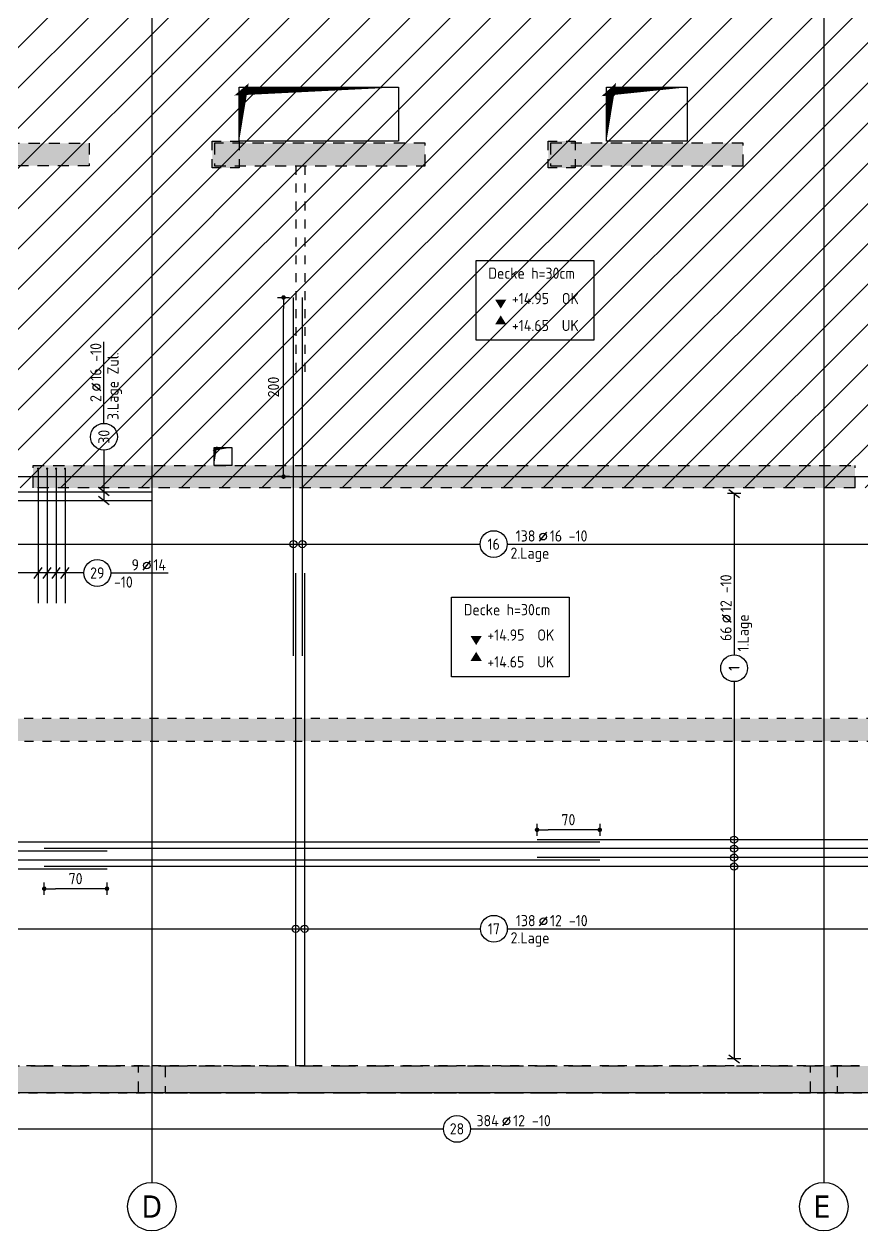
# Model space of a CAD drawing. Extents: x -10 to 81.8, y -37.7 to 49.1.
# Drawn here: x 20.63 to 29.98, y 16.6 to 30.06 of the extents above; entities that cross this region are included whole.
import ezdxf
from ezdxf.enums import TextEntityAlignment as Align

# ---------------------------------------------------------------- set-up
doc = ezdxf.new("R2010")
doc.units = 0
doc.header["$LTSCALE"] = 0.5
for name, pattern in [('AUSGEZOGEN', [1000.01, 1000, 0.01]), ('DOT', [0.175, 0.05, -0.125]), ('HIDDEN2', [0.187, 0.125, -0.062]), ('PUNKT', [0.175, 0.05, -0.125]), ('STRICHLINIE', [0.75, 0.5, -0.25]), ('VERDECKT', [0.375, 0.25, -0.125])]:
    doc.linetypes.add(name, pattern=pattern)
for name, color, linetype in [('ACHSEN', 7, 'Continuous'), ('BETON', 7, 'Continuous'), ('Brüstung DG', 7, 'Continuous'), ('DG', 7, 'Continuous'), ('grau_hell', 7, 'Continuous'), ('grau_mittel', 7, 'Continuous'), ('koten', 7, 'Continuous'), ('MASSE', 7, 'Continuous'), ('OBJEKT', 7, 'Continuous'), ('RND', 7, 'Continuous'), ('SCHATTEN', 7, 'Continuous'), ('SFP_Achsen', 7, 'Continuous'), ('TEXT', 7, 'Continuous'), ('VERDECKT', 7, 'Continuous'), ('VERDECKT2', 7, 'Continuous')]:
    doc.layers.add(name, color=color, linetype=linetype)
doc.styles.add('helv', font='tahoma.ttf')
doc.styles.add('txt', font='isocp.shx')
doc.dimstyles.new('DOT_I', dxfattribs={"dimscale": 0.5, "dimtxt": 0.25, "dimasz": 0.25, "dimexe": 0.1, "dimexo": 0.3, "dimgap": 0.1, "dimtad": 1, "dimdec": 3, "dimzin": 3, "dimtxsty": 'txt', "dimblk": 'DOT', "dimblk1": 'DOT', "dimblk2": 'DOT', "dimsah": 1, "dimcen": 0.1, "dimse1": 1, "dimse2": 1, "dimazin": 0, "dimtfac": 1, "dimtdec": 4, "dimtix": 1, "dimtmove": 2, "dimatfit": 3, "dimfxl": 0, "dimtvp": 1, "dimtolj": 1, "dimtzin": 0, "dimarcsym": 0})
pattern_1 = [(0, (-74.13047, 79.29311), (0.025, 0.05), [0, -0.05])]

# ---------------------------------------------------------------- blocks, each defined once
blk = doc.blocks.new('okrd_o')
at = {"layer": 'koten', "color": 7, "linetype": 'Continuous'}
blk.add_solid([(-0.125, 0.202), (0.125, 0.202), (0, 0)], dxfattribs=at)
at = {"layer": 'koten', "style": 'txt'}
blk.add_attdef('OKRD', (0.25, 0.1), '', height=0.25, dxfattribs=at)
blk = doc.blocks.new('okrd_u')
at = {"layer": 'koten', "color": 7, "linetype": 'Continuous'}
blk.add_solid([(-0.125, -0.202), (0.125, -0.202), (0, 0)], dxfattribs=at)
at = {"layer": 'koten', "style": 'txt'}
blk.add_attdef('OKRD', (0.25, -0.35), '', height=0.25, dxfattribs=at)
blk = doc.blocks.new('DOT')
at = {"layer": 'MASSE', "color": 7, "linetype": 'Continuous'}
for p, q in [((0, 0), (-1, 0)), ((0, 0.54), (0, -0.54))]:
    blk.add_line(p, q, dxfattribs=at)
at = {"layer": 'MASSE', "color": 7, "linetype": 'Continuous', "const_width": 0.2}
blk.add_lwpolyline([(-0.1, 0, 1), (0.1, 0, 1)], format="xyb", close=True, dxfattribs=at)
blk = doc.blocks.new('*D24')
at = {"layer": 'Defpoints', "color": 0, "linetype": 'AUSGEZOGEN', "transparency": 16777216}
for p in [(20.854, 20.414), (20.854, 20.414), (21.554, 20.414)]:
    blk.add_point(p, dxfattribs=at)
at = {"layer": 'MASSE', "color": 0, "linetype": 'AUSGEZOGEN', "lineweight": -2, "transparency": 16777216}
blk.add_line((21.429, 20.414), (20.979, 20.414), dxfattribs=at)
at = {"layer": 'MASSE', "color": 0, "linetype": 'AUSGEZOGEN', "lineweight": -2, "transparency": 16777216, "xscale": 0.125, "yscale": 0.125, "zscale": 0.125, "rotation": 180}
blk.add_blockref('DOT', (20.854, 20.414), dxfattribs=at)
at = {"layer": 'MASSE', "color": 0, "linetype": 'AUSGEZOGEN', "lineweight": -2, "transparency": 16777216, "xscale": 0.125, "yscale": 0.125, "zscale": 0.125}
blk.add_blockref('DOT', (21.554, 20.414), dxfattribs=at)
at = {"layer": 'MASSE', "color": 0, "linetype": 'AUSGEZOGEN', "transparency": 16777216, "insert": (21.204, 20.526), "char_height": 0.125, "attachment_point": 5, "style": 'txt'}
blk.add_mtext('\\A1;70', dxfattribs=at)
blk = doc.blocks.new('*D25')
at = {"layer": 'Defpoints', "color": 0, "linetype": 'AUSGEZOGEN', "transparency": 16777216}
for p in [(26.354, 21.071), (26.354, 21.071), (27.054, 21.071)]:
    blk.add_point(p, dxfattribs=at)
at = {"layer": 'MASSE', "color": 0, "linetype": 'AUSGEZOGEN', "lineweight": -2, "transparency": 16777216}
blk.add_line((26.929, 21.071), (26.479, 21.071), dxfattribs=at)
at = {"layer": 'MASSE', "color": 0, "linetype": 'AUSGEZOGEN', "lineweight": -2, "transparency": 16777216, "xscale": 0.125, "yscale": 0.125, "zscale": 0.125, "rotation": 180}
blk.add_blockref('DOT', (26.354, 21.071), dxfattribs=at)
at = {"layer": 'MASSE', "color": 0, "linetype": 'AUSGEZOGEN', "lineweight": -2, "transparency": 16777216, "xscale": 0.125, "yscale": 0.125, "zscale": 0.125}
blk.add_blockref('DOT', (27.054, 21.071), dxfattribs=at)
at = {"layer": 'MASSE', "color": 0, "linetype": 'AUSGEZOGEN', "transparency": 16777216, "insert": (26.704, 21.184), "char_height": 0.125, "attachment_point": 5, "style": 'txt'}
blk.add_mtext('\\A1;70', dxfattribs=at)
blk = doc.blocks.new('lei_gre')
at = {"layer": 'RND', "color": 7, "linetype": 'Continuous'}
for p, q in [((-0.09, -0.12), (0.09, 0.12)), ((0, 0.15), (0, -0.15))]:
    blk.add_line(p, q, dxfattribs=at)
blk = doc.blocks.new('RND_LEI')
at = {"layer": 'RND', "color": 7, "linetype": 'Continuous'}
blk.add_line((1.022, 0.066), (1.19, 0.27), dxfattribs=at)
for centre, radius in [((0, 0), 0.3), ((1.106, 0.168), 0.075)]:
    blk.add_circle(centre, radius, dxfattribs=at)
at = {"layer": 'RND', "color": 7, "linetype": 'Continuous', "style": 'txt'}
blk.add_attdef('ANZ', text='', height=0.25, dxfattribs=at).set_placement((0.931, 0.057), align=Align.RIGHT)
for tag, p in [('DUM', (1.253, 0.057)), ('ABSTD', (1.674, 0.057)), ('POSTXT', (0.374, -0.327))]:
    blk.add_attdef(tag, p, '', height=0.25, dxfattribs=at)
blk.add_attdef('POSL', text='', height=0.25, dxfattribs=at).set_placement((0, 0), align=Align.MIDDLE)
blk = doc.blocks.new('*D32')
at = {"layer": 'Defpoints', "color": 0, "linetype": 'AUSGEZOGEN', "transparency": 16777216}
for p in [(23.525, 27.012), (23.525, 27.012), (23.525, 25.012)]:
    blk.add_point(p, dxfattribs=at)
at = {"layer": 'MASSE', "color": 0, "linetype": 'AUSGEZOGEN', "lineweight": -2, "transparency": 16777216}
blk.add_line((23.525, 25.137), (23.525, 26.887), dxfattribs=at)
at = {"layer": 'MASSE', "color": 0, "linetype": 'AUSGEZOGEN', "lineweight": -2, "transparency": 16777216, "xscale": 0.125, "yscale": 0.125, "zscale": 0.125}
for p, rotation in [((23.525, 27.012), 90), ((23.525, 25.012), 270)]:
    blk.add_blockref('DOT', p, dxfattribs=dict(at, rotation=rotation))
at = {"layer": 'MASSE', "color": 0, "linetype": 'AUSGEZOGEN', "transparency": 16777216, "insert": (23.412, 26.012), "char_height": 0.125, "attachment_point": 5, "rotation": 90, "style": 'txt'}
blk.add_mtext('\\A1;200', dxfattribs=at)

msp = doc.modelspace()

# ---------------------------------------------------------------- hatches: boundary and pattern name
at = {"layer": 'Brüstung DG', "linetype": 'DOT'}
h = msp.add_hatch(dxfattribs=at)
h.set_pattern_fill('DOTS', color=102, scale=0.8, double=1)
h.set_pattern_definition(pattern_1)
h.paths.add_polyline_path([(35.1045, 39.3866), (35.1045, 39.0866), (43.1545, 39.0866), (43.1545, 18.4366), (4.6895, 18.4366), (4.6895, 22.0616), (4.4795, 22.0616), (4.4795, 18.1366), (43.4545, 18.1366), (43.4545, 39.3866)])
h.paths.add_polyline_path([(12.2545, 39.0866), (12.2545, 39.3866), (4.5295, 39.3866), (4.5295, 38.4216), (4.6895, 38.4216), (4.6895, 39.0866)], flags=17)
at = {"layer": 'DG', "linetype": 'AUSGEZOGEN'}
h = msp.add_hatch(dxfattribs=at)
h.set_pattern_fill('DOTS', scale=0.8, double=1)
h.set_pattern_definition(pattern_1)
h.paths.add_polyline_path([(13.4345, 22.3116), (13.4345, 22.0616), (37.3295, 22.0616), (37.3295, 22.3116)])
h.paths.add_polyline_path([(34.2295, 25.1366), (34.2295, 27.1116), (36.9295, 27.1116), (36.9295, 26.6466), (37.1795, 26.6466), (37.1795, 27.3616), (33.9795, 27.3616), (33.9795, 24.8866), (37.1795, 24.8866), (37.1795, 25.5966), (36.9295, 25.5966), (36.9295, 25.1366)])
h.paths.add_polyline_path([(31.0795, 28.7566), (31.0795, 28.4566), (31.3795, 28.4566), (31.3795, 28.7566)])
h.paths.add_polyline_path([(26.7795, 28.7566), (26.4795, 28.7566), (26.4795, 28.4566), (26.7795, 28.4566)])
h.paths.add_polyline_path([(23.0295, 28.7566), (22.7295, 28.7566), (22.7295, 28.4566), (23.0295, 28.4566)])
h.paths.add_polyline_path([(14.7895, 28.4566), (14.7895, 28.7566), (14.4895, 28.7566), (14.4895, 28.4566)])
h.paths.add_polyline_path([(39.4295, 35.4616), (39.4295, 22.3116), (39.2795, 22.3116), (39.2795, 22.0616), (39.6795, 22.0616), (39.6795, 35.4616)])
h.paths.add_polyline_path([(4.6895, 32.3116), (4.4795, 32.3116), (4.4795, 22.0616), (10.6745, 22.0616), (10.6745, 22.3116), (4.6895, 22.3116)])
h.paths.add_polyline_path([(12.2545, 35.2116), (12.2545, 35.4616), (12.2045, 35.4616), (12.2045, 35.2116)])
h.paths.add_polyline_path([(35.1045, 35.4616), (35.1045, 35.2116), (35.8545, 35.2116), (35.8545, 35.4616)])
at = {"layer": 'grau_hell', "linetype": 'AUSGEZOGEN'}
h = msp.add_hatch(dxfattribs=at)
h.set_pattern_fill('ANSI31', color=9, scale=0.1, style=0, double=1)
h.set_pattern_definition([(45, (0, -25.33528), (-0.2245064, 0.2245064), [])])
h.paths.add_polyline_path([(37.1795, 31.3866), (37.1795, 39.3866), (35.1045, 39.3866), (35.1045, 32.9208), (12.2545, 32.9208), (12.2545, 39.3866), (8.1795, 39.3866), (8.1795, 31.1366), (10.9295, 31.1366), (10.9295, 29.5116), (19.9795, 29.5116), (19.9795, 24.8866), (34.2295, 24.8866), (34.2295, 27.1116), (37.1795, 27.1116)])
at = {"layer": 'grau_mittel'}
h = msp.add_hatch(color=61, dxfattribs=at)
h.paths.add_polyline_path([(43.4545, 39.3866), (36.9295, 39.3866), (36.9295, 31.1366), (37.9945, 31.1366), (37.9945, 31.3866), (37.1795, 31.3866), (37.1795, 39.0866), (39.4295, 39.0866), (39.4295, 31.3866), (39.2795, 31.3866), (39.2795, 31.1366), (39.6795, 31.1366), (39.6795, 39.0866), (43.1545, 39.0866), (43.1545, 34.0716), (43.4545, 34.0716)])
h.paths.add_polyline_path([(43.4545, 34.0716), (43.1545, 34.0716), (43.1545, 32.2016), (43.4545, 32.2016)], flags=17)
h.paths.add_polyline_path([(43.4545, 32.2016), (43.1545, 32.2016), (43.1545, 31.1366), (43.4545, 31.1366)])
h.paths.add_polyline_path([(43.1545, 31.1366), (43.1545, 31.3866), (39.6795, 31.3866), (39.6795, 31.1366)])
h.paths.add_polyline_path([(39.2795, 31.1366), (39.2795, 31.3866), (38.3945, 31.3866), (38.3945, 31.1366)], flags=17)
h.paths.add_polyline_path([(38.3945, 31.3866), (38.1945, 31.3866), (38.1945, 31.1366), (38.3945, 31.1366)], flags=17)
h.paths.add_polyline_path([(43.4545, 31.1366), (43.1545, 31.1366), (43.1545, 25.1616), (43.4545, 25.1616)])
h.paths.add_polyline_path([(43.1545, 24.8616), (43.4545, 24.8616), (43.4545, 25.1616), (43.1545, 25.1616)])
h.paths.add_polyline_path([(43.1545, 20.6366), (43.4545, 20.6366), (43.4545, 24.8616), (43.1545, 24.8616)])
h.paths.add_polyline_path([(43.4545, 20.6366), (43.1545, 20.6366), (43.1545, 18.4366), (42.9045, 18.4366), (42.9045, 18.1366), (43.4545, 18.1366)])
h.paths.add_polyline_path([(37.2045, 18.4366), (37.2045, 18.1366), (42.9045, 18.1366), (42.9045, 18.4366)])
h.paths.add_polyline_path([(36.9045, 18.4366), (36.9045, 18.1366), (37.2045, 18.1366), (37.2045, 18.4366)])
h.paths.add_polyline_path([(29.7045, 18.4366), (29.7045, 18.1366), (36.9045, 18.1366), (36.9045, 18.4366)])
h.paths.add_polyline_path([(29.4045, 18.4366), (29.4045, 18.1366), (29.7045, 18.1366), (29.7045, 18.4366)])
h.paths.add_polyline_path([(22.2045, 18.4366), (22.2045, 18.1366), (29.4045, 18.1366), (29.4045, 18.4366)])
h.paths.add_polyline_path([(21.9045, 18.1366), (22.2045, 18.1366), (22.2045, 18.4366), (21.9045, 18.4366)])
h.paths.add_polyline_path([(14.7045, 18.4366), (14.7045, 18.1366), (21.9045, 18.1366), (21.9045, 18.4366)])
h.paths.add_polyline_path([(14.7045, 18.4366), (14.4045, 18.4366), (14.4045, 18.1366), (14.7045, 18.1366)])
h.paths.add_polyline_path([(8.4545, 18.4366), (8.4545, 18.1366), (14.4045, 18.1366), (14.4045, 18.4366)])
h.paths.add_polyline_path([(8.1545, 18.4366), (8.1545, 18.1366), (8.4545, 18.1366), (8.4545, 18.4366)])
h.paths.add_polyline_path([(5.0545, 18.4366), (5.0545, 18.1366), (8.1545, 18.1366), (8.1545, 18.4366)])
h.paths.add_polyline_path([(4.6895, 18.4366), (4.6895, 25.2315), (4.0245, 25.2315), (4.0245, 24.9315), (4.4795, 24.9315), (4.4795, 18.1366), (5.0545, 18.1366), (5.0545, 18.4366)])
h.paths.add_polyline_path([(4.7545, 27.2815), (4.6895, 27.2815), (4.4045, 27.2815), (4.4045, 25.2315), (4.6895, 25.2315), (4.7545, 25.2315)])
h.paths.add_polyline_path([(4.6895, 39.0866), (8.1795, 39.0866), (8.1795, 31.1366), (8.5795, 31.1366), (8.5795, 31.3866), (8.4295, 31.3866), (8.4295, 39.0866), (10.6795, 39.0866), (10.6795, 31.3866), (9.9145, 31.3866), (9.9145, 31.1366), (10.9295, 31.1366), (10.9295, 39.3866), (4.5295, 39.3866), (4.5295, 32.3116), (4.4795, 32.3116), (4.4795, 27.5815), (4.0245, 27.5815), (4.0245, 27.2815), (4.6895, 27.2815)])
h.paths.add_polyline_path([(4.7545, 31.3866), (4.7545, 31.1366), (8.1795, 31.1366), (8.1795, 31.3866)], flags=17)
h.paths.add_polyline_path([(8.5795, 31.3866), (8.5795, 31.1366), (9.4645, 31.1366), (9.4645, 31.3866)], flags=17)
h.paths.add_polyline_path([(9.4645, 31.3866), (9.4645, 31.1366), (9.7145, 31.1366), (9.7145, 31.3866)], flags=17)
h.paths.add_polyline_path([(10.9295, 31.1366), (10.6795, 31.1366), (10.6795, 29.5116), (10.9295, 29.5116)], flags=17)
h.paths.add_polyline_path([(8.1795, 29.5116), (8.1795, 24.8866), (8.5795, 24.8866), (8.5795, 25.1366), (8.4295, 25.1366), (8.4295, 29.2616), (14.5145, 29.2616), (14.5145, 28.9066), (14.7645, 28.9066), (14.7645, 29.2616), (15.8245, 29.2616), (15.8245, 29.5116)])
h.paths.add_polyline_path([(9.5895, 24.8866), (9.5895, 25.1366), (8.5795, 25.1366), (8.5795, 24.8866)], flags=17)
h.paths.add_polyline_path([(9.5895, 24.8866), (9.7895, 24.8866), (9.7895, 25.1366), (9.5895, 25.1366)])
h.paths.add_polyline_path([(9.9895, 25.1366), (9.9895, 24.8866), (12.9045, 24.8866), (12.9045, 25.1366)], flags=16)
h.paths.add_polyline_path([(13.1045, 25.1366), (13.1045, 24.8866), (13.3545, 24.8866), (13.3545, 25.1366)], flags=16)
h.paths.add_polyline_path([(13.3545, 25.1366), (13.3545, 24.8866), (14.3645, 24.8866), (14.3645, 25.1366)], flags=16)
h.paths.add_polyline_path([(14.5145, 25.1366), (14.3645, 25.1366), (14.3645, 24.8866), (14.9145, 24.8866), (14.9145, 25.1366), (14.7645, 25.1366), (14.7645, 27.8216), (16.1245, 27.8216), (16.1245, 28.0716), (14.7645, 28.0716), (14.7645, 28.7566), (14.5145, 28.7566)])
h.paths.add_polyline_path([(14.9145, 25.1366), (14.9145, 24.8866), (15.9245, 24.8866), (15.9245, 25.1366)], flags=16)
h.paths.add_polyline_path([(15.9245, 24.8866), (16.1745, 24.8866), (16.1745, 25.1366), (15.9245, 25.1366)])
h.paths.add_polyline_path([(16.5795, 29.2616), (16.5795, 29.5116), (16.2245, 29.5116), (16.2245, 29.2616)])
h.paths.add_polyline_path([(17.4645, 29.2616), (17.4645, 29.5116), (16.5795, 29.5116), (16.5795, 29.2616)])
h.paths.add_polyline_path([(18.7795, 29.2616), (18.7795, 25.1366), (16.3745, 25.1366), (16.3745, 24.8866), (20.5295, 24.8866), (20.5295, 25.1366), (19.0295, 25.1366), (19.0295, 29.2616), (19.9795, 29.2616), (19.9795, 28.4816), (21.3545, 28.4816), (21.3545, 28.7316), (20.2295, 28.7316), (20.2295, 29.5116), (17.4645, 29.5116), (17.4645, 29.2616)])
h.paths.add_polyline_path([(16.3245, 28.0716), (16.3245, 27.8216), (17.8645, 27.8216), (17.8645, 28.0716)])
h.paths.add_polyline_path([(20.7295, 25.1366), (20.7295, 24.8866), (29.9045, 24.8866), (29.9045, 25.1366)])
h.paths.add_polyline_path([(25.1045, 28.4816), (25.1045, 28.7316), (22.7545, 28.7316), (22.7545, 28.4816)])
h.paths.add_polyline_path([(28.6545, 28.4816), (28.6545, 28.7316), (26.5045, 28.7316), (26.5045, 28.4816)])
h.paths.add_polyline_path([(30.0545, 28.7316), (30.0545, 28.4816), (31.3545, 28.4816), (31.3545, 29.2616), (32.7345, 29.2616), (32.7345, 29.5116), (31.1045, 29.5116), (31.1045, 28.7316)])
h.paths.add_polyline_path([(31.3545, 26.9116), (31.1045, 26.9116), (31.1045, 25.1366), (30.1045, 25.1366), (30.1045, 24.8866), (31.5045, 24.8866), (31.5045, 25.1366), (31.3545, 25.1366)])
h.paths.add_polyline_path([(32.3895, 24.8866), (32.3895, 25.1366), (31.5045, 25.1366), (31.5045, 24.8866)])
h.paths.add_polyline_path([(32.3895, 25.1366), (32.3895, 24.8866), (33.0945, 24.8866), (33.0945, 25.1366)], flags=17)
h.paths.add_polyline_path([(33.6945, 25.1366), (33.6945, 24.8866), (37.1795, 24.8866), (37.1795, 25.5966), (36.9295, 25.5966), (36.9295, 25.1366), (34.2295, 25.1366), (34.2295, 27.1116), (36.9295, 27.1116), (36.9295, 26.6466), (37.1795, 26.6466), (37.1795, 26.8966), (37.0995, 26.8966), (37.0995, 27.0466), (37.1795, 27.0466), (37.1795, 27.5113), (36.9295, 27.5113), (36.9295, 27.3616), (32.3895, 27.3616), (32.3895, 27.1116), (33.9795, 27.1116), (33.9795, 25.1366)])
h.paths.add_polyline_path([(36.9295, 26.6466), (36.9295, 25.5966), (37.1795, 25.5966), (37.1795, 26.6466)], flags=17)
h.paths.add_polyline_path([(36.9295, 27.5113), (37.1795, 27.5113), (37.1795, 28.3963), (36.9295, 28.3963)])
h.paths.add_polyline_path([(37.1795, 28.6616), (36.9295, 28.6616), (36.9295, 28.3963), (37.1795, 28.3963)])
h.paths.add_polyline_path([(36.6295, 29.5116), (36.6295, 29.2616), (37.1795, 29.2616), (37.1795, 29.5116)])
h.paths.add_polyline_path([(36.0294, 29.2616), (36.0294, 29.5116), (33.3345, 29.5116), (33.3345, 29.2616)])
h.paths.add_polyline_path([(32.3895, 27.1116), (32.3895, 27.3616), (31.5045, 27.3616), (31.5045, 27.1116)])
h.paths.add_polyline_path([(31.5045, 27.1116), (31.5045, 27.3616), (31.3545, 27.3616), (31.3545, 28.2816), (31.1045, 28.2816), (31.1045, 27.1116)])
h.paths.add_polyline_path([(37.1795, 31.1366), (36.9295, 31.1366), (36.9295, 30.0616), (37.1795, 30.0616)])
h.paths.add_polyline_path([(34.2295, 31.1916), (34.4795, 31.1916), (34.4795, 31.8866), (34.2295, 31.8866)])
h.paths.add_polyline_path([(32.3795, 31.8866), (32.1295, 31.8866), (32.1295, 31.1916), (32.3795, 31.1916)])
h.paths.add_polyline_path([(13.6295, 31.8866), (13.3795, 31.8866), (13.3795, 31.1916), (13.6295, 31.1916)])
h.paths.add_polyline_path([(15.7295, 31.8866), (15.4795, 31.8866), (15.4795, 31.1916), (15.7295, 31.1916)])
h.paths.add_polyline_path([(17.3795, 31.8866), (17.1295, 31.8866), (17.1295, 31.1916), (17.3795, 31.1916)])
h.paths.add_polyline_path([(19.4795, 31.8866), (19.2295, 31.8866), (19.2295, 31.1916), (19.4795, 31.1916)])
h.paths.add_polyline_path([(20.8795, 31.1916), (21.1295, 31.1916), (21.1295, 31.8866), (20.8795, 31.8866)])
h.paths.add_polyline_path([(22.9795, 31.1916), (23.2295, 31.1916), (23.2295, 31.8866), (22.9795, 31.8866)])
h.paths.add_polyline_path([(24.8795, 31.8866), (24.6295, 31.8866), (24.6295, 31.1916), (24.8795, 31.1916)])
h.paths.add_polyline_path([(26.7295, 31.1916), (26.9795, 31.1916), (26.9795, 31.8866), (26.7295, 31.8866)])
h.paths.add_polyline_path([(29.7045, 32.9208), (29.4045, 32.9208), (29.4045, 32.0366), (28.3795, 32.0366), (28.3795, 31.1916), (28.6295, 31.1916), (28.6295, 31.7866), (30.4795, 31.7866), (30.4795, 31.1916), (30.7295, 31.1916), (30.7295, 32.0366), (29.7045, 32.0366)])
h.paths.add_polyline_path([(35.1045, 39.3866), (35.1045, 39.0866), (36.9295, 39.0866), (36.9295, 39.3866)])
h.paths.add_polyline_path([(12.2545, 39.0866), (12.2545, 39.3866), (10.9295, 39.3866), (10.9295, 39.0866)])

# ---------------------------------------------------------------- linework, layer by layer
at = {"layer": 'ACHSEN', "color": 140, "linetype": 'AUSGEZOGEN'}
for p, q in [((22.0545, 32.9208), (22.0545, 17.1366)), ((29.5545, 32.9208), (29.5545, 17.1366)), ((43.4545, 25.0116), (2.2545, 25.0116)), ((43.4545, 18.1366), (2.2545, 18.1366))]:
    msp.add_line(p, q, dxfattribs=at)
at = {"layer": 'BETON', "color": 6, "linetype": 'AUSGEZOGEN'}
msp.add_line((43.4545, 18.1366), (4.4045, 18.1366), dxfattribs=at)
for points in [[(24.8095, 28.7566), (23.0295, 28.7566), (23.0295, 29.3566), (24.8095, 29.3566)], [(28.0295, 28.7566), (27.1295, 28.7566), (27.1295, 29.3566), (28.0295, 29.3566)], [(22.7495, 25.3366), (22.9495, 25.3366), (22.9495, 25.1366), (22.7495, 25.1366)]]:
    msp.add_lwpolyline(points, close=True, dxfattribs=at)
at = {"layer": 'Brüstung DG', "color": 102, "linetype": 'PUNKT', "lineweight": -2}
msp.add_lwpolyline([(35.1045, 39.0866), (43.1545, 39.0866), (43.1545, 18.4366), (4.6895, 18.4366), (4.6895, 22.0616), (4.4795, 22.0616), (4.4795, 18.1366), (43.4545, 18.1366), (43.4545, 39.3866), (35.1045, 39.3866)], dxfattribs=at)
at = {"layer": 'DG', "color": 7, "linetype": 'PUNKT', "lineweight": -2}
for p, q in [((37.3295, 22.3116), (13.4345, 22.3116)), ((13.4345, 22.0616), (37.3295, 22.0616))]:
    msp.add_line(p, q, dxfattribs=at)
for points in [[(22.7295, 28.7566), (23.0295, 28.7566), (23.0295, 28.4566), (22.7295, 28.4566)], [(26.4795, 28.7566), (26.7795, 28.7566), (26.7795, 28.4566), (26.4795, 28.4566)]]:
    msp.add_lwpolyline(points, close=True, dxfattribs=at)
at = {"layer": 'OBJEKT', "color": 1, "linetype": 'AUSGEZOGEN'}
for points in [[(25.6743, 27.4226), (26.9861, 27.4226), (26.9861, 26.5335), (25.6743, 26.5335)], [(25.4004, 23.6684), (26.7122, 23.6684), (26.7122, 22.7792), (25.4004, 22.7792)]]:
    msp.add_lwpolyline(points, close=True, dxfattribs=at)
at = {"layer": 'RND', "color": 7, "linetype": 'AUSGEZOGEN'}
for p, q in [((21.52, 25.6068), (21.52, 26.5156)), ((28.5536, 24.8234), (28.5536, 23.0242)), ((20.2808, 24.259), (25.7202, 24.259)), ((26.0202, 24.259), (33.9197, 24.259)), ((21.5957, 23.937), (22.2357, 23.937)), ((28.5536, 22.7242), (28.5536, 18.5146)), ((20.2651, 19.9664), (25.7222, 19.9664)), ((26.0222, 19.9664), (33.9197, 19.9664)), ((4.7841, 17.7341), (25.3106, 17.7341)), ((25.6106, 17.7341), (43.0923, 17.7341))]:
    msp.add_line(p, q, dxfattribs=at)
at = {"layer": 'RND', "color": 102, "linetype": 'AUSGEZOGEN'}
for p, q in [((21.52, 25.3068), (21.52, 24.744)), ((21.2957, 23.937), (20.0501, 23.937))]:
    msp.add_line(p, q, dxfattribs=at)
at = {"layer": 'RND', "color": 1, "linetype": 'HIDDEN2'}
for points in [[(23.6607, 28.4816), (23.6607, 26.1816)], [(23.7607, 28.4816), (23.7607, 26.1816)]]:
    msp.add_lwpolyline(points, dxfattribs=at)
at = {"layer": 'RND', "color": 1, "linetype": 'AUSGEZOGEN'}
for points in [[(23.6349, 23.0116), (23.6349, 27.0116)], [(23.7349, 23.0116), (23.7349, 27.0116)], [(20.7858, 25.1016), (20.7858, 23.6016)], [(20.8858, 25.1016), (20.8858, 23.6016)], [(20.9858, 25.1016), (20.9858, 23.6016)], [(21.0858, 25.1016), (21.0858, 23.6016)], [(16.5545, 24.844), (22.0545, 24.844)], [(16.5545, 24.744), (22.0545, 24.744)], [(23.6599, 23.9366), (23.6599, 18.4366)], [(23.7599, 23.9366), (23.7599, 18.4366)], [(27.0545, 20.9335), (15.5545, 20.9335)], [(37.8545, 20.9607), (26.3545, 20.9607)], [(21.5545, 20.8335), (10.0545, 20.8335)], [(32.3545, 20.8607), (20.8545, 20.8607)], [(37.8545, 20.7607), (26.3545, 20.7607)], [(21.5545, 20.6335), (10.0545, 20.6335)], [(27.0545, 20.7335), (15.5545, 20.7335)], [(32.3545, 20.6607), (20.8545, 20.6607)]]:
    msp.add_lwpolyline(points, dxfattribs=at)
at = {"layer": 'RND', "color": 7, "linetype": 'AUSGEZOGEN', "const_width": 0.0125}
for points in [[(20.7858, 25.0953, 1), (20.7858, 25.1078, 1)], [(20.8858, 25.0953, 1), (20.8858, 25.1078, 1)], [(20.9858, 25.0953, 1), (20.9858, 25.1078, 1)], [(21.0858, 25.0953, 1), (21.0858, 25.1078, 1)]]:
    msp.add_lwpolyline(points, format="xyb", close=True, dxfattribs=at)
at = {"layer": 'RND', "color": 7, "linetype": 'AUSGEZOGEN'}
for centre in [(23.6349, 24.259), (23.7349, 24.259), (28.5536, 20.9607), (28.5536, 20.8607), (28.5536, 20.7607), (28.5536, 20.6607), (23.6599, 19.9664), (23.7599, 19.9664)]:
    msp.add_circle(centre, 0.04, dxfattribs=at)
at = {"layer": 'SCHATTEN', "color": 1, "linetype": 'AUSGEZOGEN'}
for points in [[(23.0295, 28.7566, 0, 0.0978, 0), (23.0782, 29.3526, 0, 0, 0), (23.0306, 29.3121, 0.089, 0, 0), (24.8095, 29.3566, 0, 0, 0)], [(27.1295, 28.7566, 0, 0.0978, 0), (27.1782, 29.3526, 0, 0, 0), (27.1319, 29.31, 0.0933, 0, 0), (28.0295, 29.3566, 0, 0, 0)], [(22.9495, 25.3366, 0, 0.0326, 0), (22.7508, 25.3203, 0, 0, 0), (22.7657, 25.3352, 0.0326, 0, 0), (22.7495, 25.1366, 0, 0, 0)]]:
    msp.add_lwpolyline(points, format="xyseb", dxfattribs=at)
at = {"layer": 'SFP_Achsen', "color": 7, "linetype": 'AUSGEZOGEN'}
for centre in [(22.0545, 16.8661), (29.5545, 16.8661)]:
    msp.add_circle(centre, 0.2705, dxfattribs=at)
at = {"layer": 'VERDECKT', "color": 7, "linetype": 'VERDECKT', "lineweight": -2}
for p, q in [((20.2295, 28.7316), (21.3545, 28.7316)), ((21.3545, 28.7316), (21.3545, 28.4816)), ((21.3545, 28.4816), (19.9795, 28.4816)), ((20.7295, 25.1366), (29.9045, 25.1366)), ((29.9045, 24.8866), (20.7295, 24.8866))]:
    msp.add_line(p, q, dxfattribs=at)
at = {"layer": 'VERDECKT', "color": 7, "linetype": 'VERDECKT'}
for p, q in [((20.7295, 24.8866), (20.7295, 25.1366)), ((29.9045, 24.8866), (29.9045, 25.1366))]:
    msp.add_line(p, q, dxfattribs=at)
at = {"layer": 'VERDECKT', "color": 7, "linetype": 'VERDECKT', "lineweight": -2}
for points in [[(22.7545, 28.4816), (25.1045, 28.4816), (25.1045, 28.7316), (22.7545, 28.7316)], [(26.5045, 28.4816), (28.6545, 28.4816), (28.6545, 28.7316), (26.5045, 28.7316)], [(21.9045, 18.4366), (22.2045, 18.4366), (22.2045, 18.1366), (21.9045, 18.1366)], [(29.4045, 18.4366), (29.7045, 18.4366), (29.7045, 18.1366), (29.4045, 18.1366)]]:
    msp.add_lwpolyline(points, close=True, dxfattribs=at)
at = {"layer": 'VERDECKT2', "color": 7, "linetype": 'STRICHLINIE'}
for p, q in [((14.7045, 18.4366), (21.9045, 18.4366)), ((22.2045, 18.4366), (29.4045, 18.4366)), ((29.7045, 18.4366), (36.9045, 18.4366)), ((21.9045, 18.1366), (14.7045, 18.1366)), ((22.2045, 18.1366), (29.4045, 18.1366)), ((36.9045, 18.1366), (29.7045, 18.1366))]:
    msp.add_line(p, q, dxfattribs=at)

# ---------------------------------------------------------------- block references
at = {"layer": 'koten', "color": 6, "linetype": 'AUSGEZOGEN', "xscale": 0.5, "yscale": 0.5, "zscale": 0.5}
for name, p, values in [('okrd_o', (25.9485, 26.8864), {'OKRD': '+14.95  OK'}), ('okrd_u', (25.9485, 26.8114), {'OKRD': '+14.65  UK'}), ('okrd_o', (25.6746, 23.1322), {'OKRD': '+14.95  OK'}), ('okrd_u', (25.6746, 23.0572), {'OKRD': '+14.65  UK'})]:
    msp.add_blockref(name, p, dxfattribs=at).add_auto_attribs(values)
at = {"layer": 'RND', "color": 7, "linetype": 'AUSGEZOGEN', "xscale": 0.5, "yscale": 0.5, "zscale": 0.5, "rotation": 90}
for p, values in [((21.52, 25.4568), {'POSL': '30', 'DUM': '16', 'ANZ': '2', 'ABSTD': '-10', 'POSTXT': '3.Lage Zul.'}), ((28.5536, 22.8742), {'POSL': '1', 'DUM': '12', 'ANZ': '66', 'ABSTD': '-10', 'POSTXT': '1.Lage'})]:
    msp.add_blockref('RND_LEI', p, dxfattribs=at).add_auto_attribs(values)
at = {"layer": 'RND', "color": 7, "linetype": 'AUSGEZOGEN', "xscale": 0.5, "yscale": 0.5, "zscale": 0.5}
for p, rotation in [((21.52, 24.844), 90), ((21.52, 24.744), 90), ((28.5536, 24.8234), 270), ((28.5536, 18.5146), 270)]:
    msp.add_blockref('lei_gre', p, dxfattribs=dict(at, rotation=rotation))
for p, values in [((25.8702, 24.259), {'POSL': '16', 'DUM': '16', 'ANZ': '138', 'ABSTD': '-10', 'POSTXT': '2.Lage'}), ((21.4457, 23.937), {'POSL': '29', 'DUM': '14', 'ANZ': '9', 'POSTXT': '-10'}), ((25.8722, 19.9664), {'POSL': '17', 'DUM': '12', 'ANZ': '138', 'ABSTD': '-10', 'POSTXT': '2.Lage'}), ((25.4606, 17.7341), {'POSL': '28', 'DUM': '12', 'ANZ': '384', 'ABSTD': '-10'})]:
    msp.add_blockref('RND_LEI', p, dxfattribs=at).add_auto_attribs(values)
for p in [(20.7858, 23.937), (20.8858, 23.937), (20.9858, 23.937), (21.0858, 23.937)]:
    msp.add_blockref('lei_gre', p, dxfattribs=at)

# ---------------------------------------------------------------- texts
at = {"layer": 'SFP_Achsen', "color": 6, "linetype": 'AUSGEZOGEN', "style": 'helv'}
for s, p in [('D', (21.9404, 16.7417)), ('E', (29.4404, 16.7417))]:
    msp.add_text(s, height=0.25, dxfattribs=at).set_placement(p)
at = {"layer": 'TEXT', "color": 1, "linetype": 'AUSGEZOGEN', "style": 'txt'}
for p in [(25.8104, 27.2194), (25.5365, 23.4652)]:
    msp.add_text('Decke h=30cm', height=0.125, dxfattribs=at).set_placement(p)

# ---------------------------------------------------------------- dimensions: what is measured, and where the dimension line sits
at = {"layer": 'MASSE', "color": 7, "linetype": 'AUSGEZOGEN'}
dim = msp.add_linear_dim(base=(23.5249, 27.0116), p1=(23.5249, 25.0116), p2=(23.5249, 27.0116), angle=90, dimstyle='DOT_I', override={"dimdec": 0, "dimlfac": 100}, dxfattribs=at)
dim.commit()
dim.dimension.update_dxf_attribs({"geometry": '*D32', "text_midpoint": (23.4124, 26.0116)})
for base, p1, p2, picture, middle in [((26.3545, 21.0712), (27.0545, 21.0712), (26.3545, 21.0712), '*D25', (26.7045, 21.1837)), ((20.8545, 20.4136), (21.5545, 20.4136), (20.8545, 20.4136), '*D24', (21.2045, 20.5261))]:
    dim = msp.add_linear_dim(base=base, p1=p1, p2=p2, dimstyle='DOT_I', override={"dimdec": 0, "dimlfac": 100}, dxfattribs=at)
    dim.commit()
    dim.dimension.update_dxf_attribs({"geometry": picture, "text_midpoint": middle})

doc.saveas('drawing.dxf')
